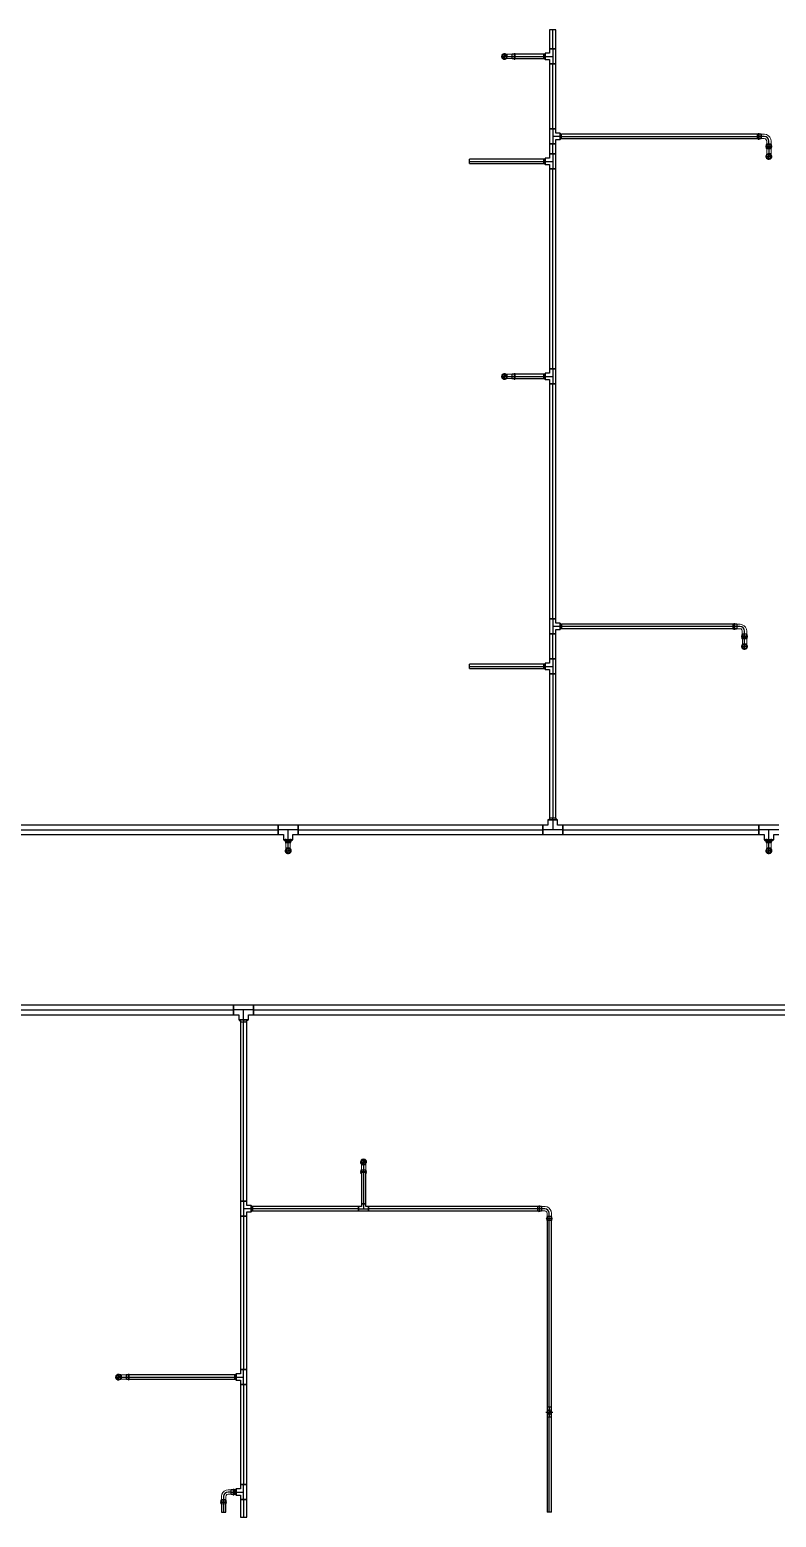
# Model space of a CAD drawing. Header units: inches. Extents: x -3326 to -5, y 8 to 1238.
# Drawn here: x -2353.8 to -2129.8, y 119.8 to 566 of the extents above; entities that cross this region are included whole.
import ezdxf

# ---------------------------------------------------------------- set-up
doc = ezdxf.new("R2010")
doc.units = ezdxf.units.IN
doc.header["$MEASUREMENT"] = 0
doc.layers.add('P-PIPE', color=3, linetype='Continuous', lineweight=9)
doc.layers.add('X - REF - FP', color=7, linetype='Continuous', true_color=0xb90000)

# ---------------------------------------------------------------- blocks, each defined once
blk = doc.blocks.new('Victaulic-VicPress316-Elbow 90-45deg Style P568_P571 - Standard-V1-THIRD LEVEL')
at = {"layer": 'P-PIPE'}
for p, q in [((-3.18, 0.77), (-3.52, 0.77)), ((-3.52, 0.77), (-3.52, -0.77)), ((-3.52, -0.77), (-3.52, 0.77)), ((-2.22, 0.66), (-3.52, 0.66)), ((-3.52, -0.66), (-3.52, 0.66)), ((-3.52, 0.66), (-3.52, -0.66)), ((-3.18, -0.77), (-3.18, 0.77)), ((-3.18, 0.77), (-3.18, -0.77)), ((-2.44, 0.77), (-2.89, 0.77)), ((-2.89, -0.77), (-2.89, 0.77)), ((-2.89, 0.77), (-2.89, -0.77)), ((-1.39, 0.66), (-2.33, 0.66)), ((-2.33, 0), (-2.33, 0.66)), ((-2.33, 0.66), (-2.33, 0)), ((-2.22, -0.66), (-2.22, 0.66)), ((-2.22, 0.66), (-2.22, -0.66)), ((-0.77, 3.52), (-0.77, 3.18)), ((0.77, 3.52), (-0.77, 3.52)), ((-0.77, 3.52), (0.77, 3.52)), ((-0.77, 3.18), (0.77, 3.18)), ((0.77, 3.18), (-0.77, 3.18)), ((-0.77, 2.89), (-0.77, 2.44)), ((-0.77, 2.89), (0.77, 2.89)), ((0.77, 2.89), (-0.77, 2.89)), ((-0.66, 3.52), (-0.66, 2.22)), ((-0.66, 3.52), (0.66, 3.52)), ((0.66, 3.52), (-0.66, 3.52)), ((-0.66, 2.33), (-0.66, 1.39)), ((0, 2.33), (-0.66, 2.33)), ((-0.66, 2.33), (0, 2.33)), ((-0.66, 2.22), (0.66, 2.22)), ((0.66, 2.22), (-0.66, 2.22)), ((0, 2.33), (0.66, 2.33)), ((0.66, 2.33), (0, 2.33)), ((0, 1.39), (0, 2.33)), ((0.66, 2.22), (0.66, 3.52)), ((0.66, 1.39), (0.66, 2.33)), ((0.77, 3.18), (0.77, 3.52)), ((0.77, 2.44), (0.77, 2.89)), ((-3.52, -0.66), (-2.22, -0.66)), ((-3.52, -0.77), (-3.18, -0.77)), ((-2.89, -0.77), (-2.44, -0.77)), ((-2.33, 0), (-2.33, -0.66)), ((-2.33, -0.66), (-2.33, 0)), ((-1.39, 0), (-2.33, 0)), ((-2.33, -0.66), (-1.39, -0.66))]:
    blk.add_line(p, q, dxfattribs=at)
at = {"layer": 'P-PIPE', "flags": 128}
for points in [[(-3.18, 0.77), (-3.11, 0.89), (-2.98, 0.9), (-2.89, 0.79), (-2.89, 0.77)], [(-3.18, 0.77), (-3.18, 0.67), (-3.18, 0.42), (-3.18, 0.07), (-3.18, -0.3), (-3.18, -0.6), (-3.18, -0.75), (-3.18, -0.77)], [(-3.18, -0.77), (-3.18, -0.67), (-3.18, -0.42), (-3.18, -0.07), (-3.18, 0.3), (-3.18, 0.6), (-3.18, 0.75), (-3.18, 0.77)], [(-2.89, -0.77), (-2.89, -0.67), (-2.89, -0.42), (-2.89, -0.07), (-2.89, 0.3), (-2.89, 0.6), (-2.89, 0.75), (-2.89, 0.77)], [(-2.89, 0.77), (-2.89, 0.67), (-2.89, 0.42), (-2.89, 0.07), (-2.89, -0.3), (-2.89, -0.6), (-2.89, -0.75), (-2.89, -0.77)], [(-2.44, 0.77), (-2.24, 0.68), (-2.22, 0.66)], [(-0.66, 1.39), (-0.75, 1.04), (-1, 0.77), (-1.35, 0.66), (-1.39, 0.66)], [(-1.39, -0.66), (-0.78, -0.56), (-0.23, -0.29), (0.22, 0.13), (0.53, 0.67), (0.65, 1.27), (0.66, 1.39)], [(-0.77, 2.89), (-0.89, 2.96), (-0.9, 3.1), (-0.79, 3.18), (-0.77, 3.18)], [(0.77, 3.18), (0.67, 3.18), (0.42, 3.18), (0.07, 3.18), (-0.3, 3.18), (-0.6, 3.18), (-0.75, 3.18), (-0.77, 3.18)], [(-0.77, 3.18), (-0.67, 3.18), (-0.42, 3.18), (-0.07, 3.18), (0.3, 3.18), (0.6, 3.18), (0.75, 3.18), (0.77, 3.18)], [(-0.77, 2.89), (-0.67, 2.89), (-0.42, 2.89), (-0.07, 2.89), (0.3, 2.89), (0.6, 2.89), (0.75, 2.89), (0.77, 2.89)], [(0.77, 2.89), (0.67, 2.89), (0.42, 2.89), (0.07, 2.89), (-0.3, 2.89), (-0.6, 2.89), (-0.75, 2.89), (-0.77, 2.89)], [(-0.66, 2.22), (-0.77, 2.41), (-0.77, 2.44)], [(0.77, 2.44), (0.68, 2.24), (0.66, 2.22)], [(0.77, 3.18), (0.89, 3.11), (0.9, 2.98), (0.79, 2.89), (0.77, 2.89)], [(-2.89, -0.77), (-2.96, -0.89), (-3.1, -0.9), (-3.18, -0.79), (-3.18, -0.77)], [(-2.22, -0.66), (-2.41, -0.77), (-2.44, -0.77)]]:
    blk.add_lwpolyline(points, dxfattribs=at)
at = {"layer": 'P-PIPE'}
blk.add_arc((-1.39, 1.39), 1.39, 270, 0, dxfattribs=at)
blk = doc.blocks.new('Victaulic-VicPress316-Elbow 90-45deg Style P568_P571 - Standard-V2-THIRD LEVEL')
at = {"layer": 'P-PIPE'}
for p, q in [((-3203.05, 732.49), (-3203.05, 732.49)), ((-3203.05, 732.49), (-3203.05, 731.1)), ((-3203.81, 730.05), (-3203.81, 729.6)), ((-3203.81, 729.31), (-3203.81, 728.97)), ((-3203.7, 731.1), (-3203.7, 730.16)), ((-3203.7, 730.27), (-3203.7, 728.97)), ((-3203.05, 730.16), (-3203.7, 730.16)), ((-3203.7, 730.16), (-3203.05, 730.16)), ((-3203.05, 731.1), (-3203.05, 730.16)), ((-3203.05, 730.27), (-3203.05, 730.27)), ((-3203.05, 730.27), (-3203.05, 730.27)), ((-3202.39, 730.16), (-3203.05, 730.16)), ((-3203.05, 730.16), (-3202.39, 730.16)), ((-3203.05, 729.6), (-3203.05, 729.6)), ((-3203.05, 729.6), (-3203.05, 729.6)), ((-3203.05, 729.31), (-3203.05, 729.31)), ((-3203.05, 729.31), (-3203.05, 729.31)), ((-3203.05, 728.97), (-3203.05, 728.97)), ((-3203.05, 728.97), (-3203.05, 728.97)), ((-3203.05, 728.97), (-3203.05, 728.97)), ((-3203.05, 728.97), (-3203.05, 728.97)), ((-3202.39, 730.16), (-3202.39, 731.1)), ((-3202.39, 728.97), (-3202.39, 730.27)), ((-3202.28, 729.6), (-3202.28, 730.05)), ((-3202.28, 728.97), (-3202.28, 729.31))]:
    blk.add_line(p, q, dxfattribs=at)
at = {"layer": 'P-PIPE', "flags": 128}
for points in [[(-3203.05, 733.4), (-3203.45, 733.31), (-3203.76, 733.05), (-3203.94, 732.68), (-3203.93, 732.27), (-3203.75, 731.91), (-3203.42, 731.66), (-3203.05, 731.58)], [(-3203.05, 733.26), (-3203.41, 733.16), (-3203.69, 732.91), (-3203.81, 732.56), (-3203.75, 732.19), (-3203.52, 731.89), (-3203.18, 731.74), (-3203.05, 731.72)], [(-3203.7, 732.49), (-3203.7, 732.4), (-3203.7, 732.13), (-3203.7, 731.73), (-3203.7, 731.24), (-3203.7, 731.1)], [(-3203.05, 731.58), (-3202.65, 731.67), (-3202.33, 731.93), (-3202.15, 732.3), (-3202.16, 732.71), (-3202.35, 733.07), (-3202.67, 733.32), (-3203.05, 733.4)], [(-3203.05, 731.72), (-3202.68, 731.82), (-3202.41, 732.07), (-3202.28, 732.42), (-3202.34, 732.79), (-3202.57, 733.09), (-3202.91, 733.24), (-3203.05, 733.26)], [(-3202.39, 731.1), (-3202.39, 731.6), (-3202.39, 732.03), (-3202.39, 732.34), (-3202.39, 732.48), (-3202.39, 732.49)], [(-3203.81, 729.31), (-3203.93, 729.38), (-3203.94, 729.51), (-3203.83, 729.6), (-3203.81, 729.6)], [(-3203.81, 730.05), (-3203.72, 730.25), (-3203.7, 730.27)], [(-3203.81, 729.6), (-3203.72, 729.6), (-3203.47, 729.6), (-3203.11, 729.6), (-3203.05, 729.6)], [(-3203.05, 729.6), (-3203.41, 729.6), (-3203.69, 729.6), (-3203.81, 729.6), (-3203.81, 729.6)], [(-3203.81, 729.31), (-3203.72, 729.31), (-3203.47, 729.31), (-3203.11, 729.31), (-3203.05, 729.31)], [(-3203.05, 729.31), (-3203.41, 729.31), (-3203.69, 729.31), (-3203.81, 729.31), (-3203.81, 729.31)], [(-3202.28, 729.6), (-3202.37, 729.6), (-3202.62, 729.6), (-3202.98, 729.6), (-3203.05, 729.6)], [(-3203.05, 729.6), (-3202.68, 729.6), (-3202.41, 729.6), (-3202.28, 729.6), (-3202.28, 729.6)], [(-3202.28, 729.31), (-3202.37, 729.31), (-3202.62, 729.31), (-3202.98, 729.31), (-3203.05, 729.31)], [(-3203.05, 729.31), (-3202.68, 729.31), (-3202.41, 729.31), (-3202.28, 729.31), (-3202.28, 729.31)], [(-3202.39, 730.27), (-3202.28, 730.08), (-3202.28, 730.05)], [(-3202.28, 729.6), (-3202.16, 729.53), (-3202.15, 729.39), (-3202.26, 729.31), (-3202.28, 729.31)]]:
    blk.add_lwpolyline(points, dxfattribs=at)
at = {"layer": 'P-PIPE'}
for radius, start, end in [(0.767, 90, 270), (0.767, 90, 270), (0.767, 90, 270), (0.658, 90, 270), (0.658, 90, 270), (0.658, 90, 180), (0.658, 180, 270), (0.766, 270, 90), (0.766, 270, 90), (0.766, 270, 90), (0.658, 270, 90), (0.657, 270, 90), (0.658, 0, 90), (0.658, 270, 0)]:
    blk.add_arc((-3203.05, 732.49), radius, start, end, dxfattribs=at)
blk = doc.blocks.new('Victaulic-VicPress316-Elbow 90-45deg Style P568_P571 - Standard-523083-THIRD LEVEL')
at = {"layer": 'P-PIPE'}
for p, q in [((-3178.39, 1232.42), (-3178.39, 1231.96)), ((-3178.39, 1231.67), (-3178.39, 1231.33)), ((-3178.28, 1233.46), (-3178.28, 1232.52)), ((-3178.28, 1232.63), (-3178.28, 1231.33)), ((-3178.28, 1232.52), (-3177.63, 1232.52)), ((-3177.63, 1232.52), (-3178.28, 1232.52)), ((-3177.63, 1234.85), (-3177.63, 1234.85)), ((-3177.63, 1233.46), (-3177.63, 1234.85)), ((-3177.63, 1233.46), (-3177.63, 1232.52)), ((-3177.63, 1232.63), (-3177.63, 1232.63)), ((-3177.63, 1232.63), (-3177.63, 1232.63)), ((-3177.63, 1232.52), (-3176.97, 1232.52)), ((-3176.97, 1232.52), (-3177.63, 1232.52)), ((-3177.63, 1231.96), (-3177.63, 1231.96)), ((-3177.63, 1231.96), (-3177.63, 1231.96)), ((-3177.63, 1231.67), (-3177.63, 1231.67)), ((-3177.63, 1231.67), (-3177.63, 1231.67)), ((-3176.97, 1232.52), (-3176.97, 1233.46)), ((-3176.97, 1231.33), (-3176.97, 1232.63)), ((-3176.86, 1231.96), (-3176.86, 1232.42)), ((-3176.86, 1231.33), (-3176.86, 1231.67)), ((-3177.63, 1231.33), (-3177.63, 1231.33)), ((-3177.63, 1231.33), (-3177.63, 1231.33)), ((-3177.63, 1231.33), (-3177.63, 1231.33)), ((-3177.63, 1231.33), (-3177.63, 1231.33))]:
    blk.add_line(p, q, dxfattribs=at)
at = {"layer": 'P-PIPE', "flags": 128}
for points in [[(-3177.63, 1235.77), (-3178.02, 1235.67), (-3178.34, 1235.42), (-3178.52, 1235.05), (-3178.51, 1234.64), (-3178.32, 1234.27), (-3178, 1234.02), (-3177.63, 1233.94)], [(-3178.39, 1231.67), (-3178.51, 1231.74), (-3178.52, 1231.88), (-3178.41, 1231.96), (-3178.39, 1231.96)], [(-3177.63, 1235.62), (-3177.99, 1235.53), (-3178.27, 1235.28), (-3178.39, 1234.92), (-3178.33, 1234.55), (-3178.1, 1234.25), (-3177.76, 1234.1), (-3177.63, 1234.09)], [(-3178.39, 1232.42), (-3178.3, 1232.62), (-3178.28, 1232.63)], [(-3178.39, 1231.96), (-3178.3, 1231.96), (-3178.05, 1231.96), (-3177.69, 1231.96), (-3177.63, 1231.96)], [(-3177.63, 1231.96), (-3177.99, 1231.96), (-3178.27, 1231.96), (-3178.39, 1231.96), (-3178.39, 1231.96)], [(-3178.39, 1231.67), (-3178.3, 1231.67), (-3178.05, 1231.67), (-3177.69, 1231.67), (-3177.63, 1231.67)], [(-3177.63, 1231.67), (-3177.99, 1231.67), (-3178.27, 1231.67), (-3178.39, 1231.67), (-3178.39, 1231.67)], [(-3178.28, 1234.85), (-3178.28, 1234.76), (-3178.28, 1234.5), (-3178.28, 1234.09), (-3178.28, 1233.61), (-3178.28, 1233.46)], [(-3177.63, 1233.94), (-3177.23, 1234.04), (-3176.91, 1234.29), (-3176.73, 1234.66), (-3176.74, 1235.07), (-3176.93, 1235.44), (-3177.25, 1235.69), (-3177.63, 1235.77)], [(-3177.63, 1234.09), (-3177.26, 1234.18), (-3176.98, 1234.43), (-3176.86, 1234.79), (-3176.92, 1235.16), (-3177.15, 1235.46), (-3177.49, 1235.61), (-3177.63, 1235.62)], [(-3176.86, 1231.96), (-3176.95, 1231.96), (-3177.2, 1231.96), (-3177.56, 1231.96), (-3177.63, 1231.96)], [(-3177.63, 1231.96), (-3177.26, 1231.96), (-3176.98, 1231.96), (-3176.86, 1231.96), (-3176.86, 1231.96)], [(-3176.86, 1231.67), (-3176.95, 1231.67), (-3177.2, 1231.67), (-3177.56, 1231.67), (-3177.63, 1231.67)], [(-3177.63, 1231.67), (-3177.26, 1231.67), (-3176.98, 1231.67), (-3176.86, 1231.67), (-3176.86, 1231.67)], [(-3176.97, 1233.46), (-3176.97, 1233.96), (-3176.97, 1234.39), (-3176.97, 1234.7), (-3176.97, 1234.85), (-3176.97, 1234.85)], [(-3176.97, 1232.63), (-3176.86, 1232.44), (-3176.86, 1232.42)], [(-3176.86, 1231.96), (-3176.74, 1231.9), (-3176.73, 1231.76), (-3176.84, 1231.67), (-3176.86, 1231.67)]]:
    blk.add_lwpolyline(points, dxfattribs=at)
at = {"layer": 'P-PIPE'}
for radius, start, end in [(0.766, 90, 270), (0.766, 90, 270), (0.766, 90, 270), (0.658, 90, 270), (0.657, 90, 270), (0.658, 90, 180), (0.658, 180, 270), (0.767, 270, 90), (0.767, 270, 90), (0.767, 270, 90), (0.658, 270, 90), (0.658, 270, 90), (0.658, 0, 90), (0.658, 270, 0)]:
    blk.add_arc((-3177.63, 1234.85), radius, start, end, dxfattribs=at)

msp = doc.modelspace()

# ---------------------------------------------------------------- linework, layer by layer
at = {"layer": 'X - REF - FP'}
for p, q in [((-2197.81, 566), (-2197.81, 560.25)), ((-2195.91, 566), (-2197.81, 566)), ((-2196.86, 560.25), (-2196.86, 566)), ((-2196.86, 560.25), (-2196.86, 566)), ((-2195.91, 560.25), (-2195.91, 566)), ((-2212.31, 558), (-2210.31, 558)), ((-2211.31, 557), (-2211.31, 559)), ((-2211.31, 558), (-2209.91, 558)), ((-2209.91, 558), (-2208.98, 558)), ((-2209.91, 558), (-2207.79, 558)), ((-2199.51, 558.66), (-2208.98, 558.66)), ((-2208.98, 557.35), (-2208.98, 558.66)), ((-2208.98, 558), (-2199.51, 558)), ((-2208.98, 558), (-2199.51, 558)), ((-2199.1, 558.82), (-2199.51, 558.57)), ((-2199.51, 557.35), (-2199.51, 558.66)), ((-2199.1, 558), (-2199.51, 558)), ((-2197.81, 558.96), (-2199.1, 558.96)), ((-2199.1, 558.96), (-2199.1, 557.05)), ((-2199.1, 557.05), (-2199.1, 558.96)), ((-2199.1, 558), (-2196.86, 558)), ((-2195.91, 560.25), (-2197.81, 560.25)), ((-2197.81, 560.25), (-2197.81, 558.96)), ((-2197.81, 560.25), (-2195.91, 560.25)), ((-2195.91, 560.25), (-2197.81, 560.25)), ((-2196.86, 560.25), (-2196.86, 555.76)), ((-2195.91, 555.76), (-2195.91, 560.25)), ((-2208.98, 557.35), (-2199.51, 557.35)), ((-2199.51, 557.44), (-2199.1, 557.19)), ((-2199.1, 557.05), (-2197.81, 557.05)), ((-2197.81, 557.05), (-2197.81, 555.76)), ((-2197.81, 555.76), (-2195.91, 555.76)), ((-2195.91, 555.76), (-2197.81, 555.76)), ((-2197.81, 555.76), (-2197.81, 536.25)), ((-2195.91, 555.76), (-2197.81, 555.76)), ((-2196.86, 536.25), (-2196.86, 555.76)), ((-2196.86, 536.25), (-2196.86, 555.76)), ((-2195.91, 536.25), (-2195.91, 555.76)), ((-2197.81, 536.25), (-2197.81, 531.76)), ((-2195.91, 536.25), (-2197.81, 536.25)), ((-2197.81, 536.25), (-2195.91, 536.25)), ((-2195.91, 536.25), (-2197.81, 536.25)), ((-2196.86, 536.25), (-2196.86, 531.76)), ((-2195.91, 534.96), (-2195.91, 536.25)), ((-2195.91, 531.76), (-2197.81, 531.76)), ((-2197.81, 531.76), (-2195.91, 531.76)), ((-2197.81, 531.76), (-2197.81, 528.75)), ((-2195.91, 531.76), (-2197.81, 531.76)), ((-2194.61, 534), (-2196.86, 534)), ((-2196.86, 528.75), (-2196.86, 531.76)), ((-2196.86, 528.75), (-2196.86, 531.76)), ((-2194.61, 534.96), (-2195.91, 534.96)), ((-2195.91, 531.76), (-2195.91, 533.05)), ((-2195.91, 533.05), (-2194.61, 533.05)), ((-2195.91, 528.75), (-2195.91, 531.76)), ((-2194.61, 534.96), (-2194.61, 533.05)), ((-2194.61, 533.05), (-2194.61, 534.96)), ((-2194.21, 534.57), (-2194.61, 534.82)), ((-2194.61, 534), (-2194.21, 534)), ((-2194.61, 533.19), (-2194.21, 533.44)), ((-2134.33, 534.66), (-2194.21, 534.66)), ((-2194.21, 533.35), (-2194.21, 534.66)), ((-2194.21, 534), (-2134.33, 534)), ((-2194.21, 534), (-2134.33, 534)), ((-2194.21, 533.35), (-2134.33, 533.35)), ((-2133.39, 534), (-2135.52, 534)), ((-2134.33, 533.35), (-2134.33, 534.66)), ((-2133.39, 534), (-2134.33, 534)), ((-2132.66, 531.67), (-2132.66, 530.33)), ((-2132.66, 531.67), (-2131.34, 531.67)), ((-2132, 531.67), (-2132, 532.61)), ((-2132, 531.67), (-2132, 530.33)), ((-2132, 531.67), (-2132, 530.33)), ((-2131.34, 530.33), (-2131.34, 531.67)), ((-2199.51, 527.16), (-2221.81, 527.16)), ((-2221.81, 525.85), (-2221.81, 527.16)), ((-2199.1, 527.32), (-2199.51, 527.07)), ((-2199.51, 525.85), (-2199.51, 527.16)), ((-2197.81, 527.46), (-2199.1, 527.46)), ((-2199.1, 527.46), (-2199.1, 525.55)), ((-2199.1, 525.55), (-2199.1, 527.46)), ((-2197.81, 528.75), (-2197.81, 527.46)), ((-2197.81, 528.75), (-2195.91, 528.75)), ((-2195.91, 528.75), (-2197.81, 528.75)), ((-2195.91, 528.75), (-2197.81, 528.75)), ((-2196.86, 528.75), (-2196.86, 524.26)), ((-2195.91, 524.26), (-2195.91, 528.75)), ((-2133, 528), (-2131, 528)), ((-2132.66, 530.33), (-2131.34, 530.33)), ((-2132, 530.33), (-2132, 529.4)), ((-2132, 529.4), (-2132, 528)), ((-2132, 527), (-2132, 529)), ((-2221.81, 526.5), (-2199.51, 526.5)), ((-2221.81, 526.5), (-2199.51, 526.5)), ((-2221.81, 525.85), (-2199.51, 525.85)), ((-2199.1, 526.5), (-2199.51, 526.5)), ((-2199.51, 525.94), (-2199.1, 525.69)), ((-2199.1, 526.5), (-2196.86, 526.5)), ((-2199.1, 525.55), (-2197.81, 525.55)), ((-2197.81, 525.55), (-2197.81, 524.26)), ((-2197.81, 524.26), (-2195.91, 524.26)), ((-2195.91, 524.26), (-2197.81, 524.26)), ((-2197.81, 524.26), (-2197.81, 464.25)), ((-2195.91, 524.26), (-2197.81, 524.26)), ((-2196.86, 464.25), (-2196.86, 524.26)), ((-2196.86, 464.25), (-2196.86, 524.26)), ((-2195.91, 464.25), (-2195.91, 524.26)), ((-2197.81, 464.25), (-2197.81, 462.96)), ((-2197.81, 464.25), (-2195.91, 464.25)), ((-2195.91, 464.25), (-2197.81, 464.25)), ((-2195.91, 464.25), (-2197.81, 464.25)), ((-2196.86, 464.25), (-2196.86, 459.76)), ((-2195.91, 459.76), (-2195.91, 464.25)), ((-2212.31, 462), (-2210.31, 462)), ((-2211.31, 461), (-2211.31, 463)), ((-2211.31, 462), (-2209.91, 462)), ((-2209.91, 462), (-2208.98, 462)), ((-2209.91, 462), (-2207.79, 462)), ((-2199.51, 462.66), (-2208.98, 462.66)), ((-2208.98, 461.35), (-2208.98, 462.66)), ((-2208.98, 462), (-2199.51, 462)), ((-2208.98, 462), (-2199.51, 462)), ((-2208.98, 461.35), (-2199.51, 461.35)), ((-2199.1, 462.82), (-2199.51, 462.57)), ((-2199.51, 461.35), (-2199.51, 462.66)), ((-2199.1, 462), (-2199.51, 462)), ((-2199.51, 461.44), (-2199.1, 461.19)), ((-2197.81, 462.96), (-2199.1, 462.96)), ((-2199.1, 462.96), (-2199.1, 461.05)), ((-2199.1, 461.05), (-2199.1, 462.96)), ((-2199.1, 462), (-2196.86, 462)), ((-2199.1, 461.05), (-2197.81, 461.05)), ((-2197.81, 461.05), (-2197.81, 459.76)), ((-2197.81, 459.76), (-2195.91, 459.76)), ((-2195.91, 459.76), (-2197.81, 459.76)), ((-2197.81, 459.76), (-2197.81, 389.25)), ((-2195.91, 459.76), (-2197.81, 459.76)), ((-2196.86, 389.25), (-2196.86, 459.76)), ((-2196.86, 389.25), (-2196.86, 459.76)), ((-2195.91, 389.25), (-2195.91, 459.76)), ((-2197.81, 389.25), (-2197.81, 384.76)), ((-2195.91, 389.25), (-2197.81, 389.25)), ((-2197.81, 389.25), (-2195.91, 389.25)), ((-2195.91, 389.25), (-2197.81, 389.25)), ((-2196.86, 389.25), (-2196.86, 384.76)), ((-2195.91, 387.96), (-2195.91, 389.25)), ((-2195.91, 384.76), (-2197.81, 384.76)), ((-2197.81, 384.76), (-2195.91, 384.76)), ((-2197.81, 384.76), (-2197.81, 377.25)), ((-2195.91, 384.76), (-2197.81, 384.76)), ((-2194.61, 387), (-2196.86, 387)), ((-2196.86, 377.25), (-2196.86, 384.76)), ((-2196.86, 377.25), (-2196.86, 384.76)), ((-2194.61, 387.96), (-2195.91, 387.96)), ((-2195.91, 384.76), (-2195.91, 386.05)), ((-2195.91, 386.05), (-2194.61, 386.05)), ((-2195.91, 377.25), (-2195.91, 384.76)), ((-2194.61, 387.96), (-2194.61, 386.05)), ((-2194.61, 386.05), (-2194.61, 387.96)), ((-2194.21, 387.57), (-2194.61, 387.82)), ((-2194.61, 387), (-2194.21, 387)), ((-2194.61, 386.19), (-2194.21, 386.44)), ((-2141.64, 387.66), (-2194.21, 387.66)), ((-2194.21, 387.66), (-2194.21, 386.35)), ((-2141.64, 387), (-2194.21, 387)), ((-2141.64, 387), (-2194.21, 387)), ((-2194.21, 386.35), (-2141.64, 386.35)), ((-2140.7, 387), (-2142.83, 387)), ((-2141.64, 387.66), (-2141.64, 386.35)), ((-2140.7, 387), (-2141.64, 387)), ((-2139.96, 384.67), (-2139.96, 383.33)), ((-2138.65, 384.67), (-2139.96, 384.67)), ((-2139.31, 384.67), (-2139.31, 385.61)), ((-2139.31, 383.33), (-2139.31, 384.67)), ((-2139.31, 383.33), (-2139.31, 384.67)), ((-2139.31, 382.4), (-2139.31, 384.52)), ((-2138.65, 383.33), (-2138.65, 384.67)), ((-2140.31, 381), (-2138.31, 381)), ((-2138.65, 383.33), (-2139.96, 383.33)), ((-2139.31, 382.4), (-2139.31, 383.33)), ((-2139.31, 381), (-2139.31, 382.4)), ((-2139.31, 380), (-2139.31, 382)), ((-2199.51, 375.66), (-2221.81, 375.66)), ((-2221.81, 374.35), (-2221.81, 375.66)), ((-2221.81, 375), (-2199.51, 375)), ((-2221.81, 375), (-2199.51, 375)), ((-2199.1, 375.82), (-2199.51, 375.57)), ((-2199.51, 374.35), (-2199.51, 375.66)), ((-2199.1, 375), (-2199.51, 375)), ((-2197.81, 375.96), (-2199.1, 375.96)), ((-2199.1, 375.96), (-2199.1, 374.05)), ((-2199.1, 374.05), (-2199.1, 375.96)), ((-2199.1, 375), (-2196.86, 375)), ((-2197.81, 377.25), (-2197.81, 375.96)), ((-2197.81, 377.25), (-2195.91, 377.25)), ((-2195.91, 377.25), (-2197.81, 377.25)), ((-2195.91, 377.25), (-2197.81, 377.25)), ((-2196.86, 377.25), (-2196.86, 372.76)), ((-2195.91, 372.76), (-2195.91, 377.25)), ((-2221.81, 374.35), (-2199.51, 374.35)), ((-2199.51, 374.44), (-2199.1, 374.19)), ((-2199.1, 374.05), (-2197.81, 374.05)), ((-2197.81, 374.05), (-2197.81, 372.76)), ((-2197.81, 372.76), (-2195.91, 372.76)), ((-2195.91, 372.76), (-2197.81, 372.76)), ((-2197.81, 372.76), (-2197.81, 329.65)), ((-2197.81, 372.76), (-2195.91, 372.76)), ((-2196.86, 372.76), (-2196.86, 329.65)), ((-2196.86, 372.76), (-2196.86, 329.65)), ((-2195.91, 329.65), (-2195.91, 372.76)), ((-2279.24, 327.44), (-2419.51, 327.44)), ((-2419.51, 326), (-2279.24, 326)), ((-2419.51, 326), (-2279.24, 326)), ((-2273.26, 327.44), (-2279.24, 327.44)), ((-2279.24, 324.56), (-2279.24, 327.44)), ((-2279.24, 327.44), (-2279.24, 324.56)), ((-2279.24, 324.56), (-2279.24, 327.44)), ((-2273.26, 326), (-2279.24, 326)), ((-2276.25, 323.01), (-2276.25, 326)), ((-2199.85, 327.44), (-2273.26, 327.44)), ((-2273.26, 324.56), (-2273.26, 327.44)), ((-2273.26, 324.56), (-2273.26, 327.44)), ((-2273.26, 327.44), (-2273.26, 324.56)), ((-2273.26, 326), (-2199.85, 326)), ((-2273.26, 326), (-2199.85, 326)), ((-2198.29, 327.44), (-2199.85, 327.44)), ((-2199.85, 327.44), (-2199.85, 324.56)), ((-2199.85, 324.56), (-2199.85, 327.44)), ((-2199.85, 324.56), (-2199.85, 327.44)), ((-2193.86, 326), (-2199.85, 326)), ((-2198.29, 328.99), (-2198.29, 327.44)), ((-2195.42, 328.99), (-2198.29, 328.99)), ((-2198.29, 328.99), (-2195.42, 328.99)), ((-2197.67, 329.65), (-2198.17, 328.99)), ((-2197.81, 329.65), (-2195.91, 329.65)), ((-2196.86, 328.99), (-2196.86, 329.65)), ((-2196.86, 328.99), (-2196.86, 326)), ((-2195.54, 328.99), (-2196.04, 329.65)), ((-2195.42, 327.44), (-2195.42, 328.99)), ((-2193.86, 327.44), (-2195.42, 327.44)), ((-2193.86, 327.44), (-2193.86, 324.56)), ((-2193.86, 324.56), (-2193.86, 327.44)), ((-2134.99, 327.44), (-2193.86, 327.44)), ((-2193.86, 324.56), (-2193.86, 327.44)), ((-2193.86, 326), (-2134.99, 326)), ((-2193.86, 326), (-2134.99, 326)), ((-2129.01, 327.44), (-2134.99, 327.44)), ((-2134.99, 324.56), (-2134.99, 327.44)), ((-2134.99, 327.44), (-2134.99, 324.56)), ((-2134.99, 324.56), (-2134.99, 327.44)), ((-2129.01, 326), (-2134.99, 326)), ((-2132, 323.01), (-2132, 326)), ((-2419.51, 324.56), (-2279.24, 324.56)), ((-2279.24, 324.56), (-2277.69, 324.56)), ((-2277.69, 324.56), (-2277.69, 323.01)), ((-2274.81, 323.01), (-2277.69, 323.01)), ((-2277.69, 323.01), (-2274.81, 323.01)), ((-2277.56, 323.01), (-2276.81, 322.35)), ((-2276.91, 322.35), (-2276.91, 322.07)), ((-2275.59, 322.35), (-2276.91, 322.35)), ((-2275.59, 322.07), (-2276.91, 322.07)), ((-2276.25, 321.14), (-2276.25, 323.26)), ((-2276.25, 323.01), (-2276.25, 322.35)), ((-2276.25, 322.07), (-2276.25, 322.35)), ((-2276.25, 322.07), (-2276.25, 322.35)), ((-2276.25, 321.14), (-2276.25, 322.07)), ((-2275.69, 322.35), (-2274.94, 323.01)), ((-2275.59, 322.07), (-2275.59, 322.35)), ((-2274.81, 324.56), (-2273.26, 324.56)), ((-2274.81, 323.01), (-2274.81, 324.56)), ((-2273.26, 324.56), (-2199.85, 324.56)), ((-2199.85, 324.56), (-2193.86, 324.56)), ((-2193.86, 324.56), (-2134.99, 324.56)), ((-2134.99, 324.56), (-2133.44, 324.56)), ((-2133.44, 324.56), (-2133.44, 323.01)), ((-2130.56, 323.01), (-2133.44, 323.01)), ((-2133.44, 323.01), (-2130.56, 323.01)), ((-2133.31, 323.01), (-2132.56, 322.35)), ((-2132.66, 322.35), (-2132.66, 322.07)), ((-2131.34, 322.35), (-2132.66, 322.35)), ((-2131.34, 322.07), (-2132.66, 322.07)), ((-2132, 321.14), (-2132, 323.26)), ((-2132, 323.01), (-2132, 322.35)), ((-2132, 322.07), (-2132, 322.35)), ((-2132, 322.07), (-2132, 322.35)), ((-2132, 321.14), (-2132, 322.07)), ((-2131.44, 322.35), (-2130.69, 323.01)), ((-2131.34, 322.07), (-2131.34, 322.35)), ((-2130.56, 324.56), (-2129.01, 324.56)), ((-2130.56, 323.01), (-2130.56, 324.56)), ((-2277.25, 319.74), (-2275.25, 319.74)), ((-2276.25, 319.74), (-2276.25, 321.14)), ((-2276.25, 318.74), (-2276.25, 320.74)), ((-2133, 319.74), (-2131, 319.74)), ((-2132, 319.74), (-2132, 321.14)), ((-2132, 318.74), (-2132, 320.74)), ((-2292.62, 273.44), (-2418.52, 273.44)), ((-2286.63, 273.44), (-2292.62, 273.44)), ((-2292.62, 270.56), (-2292.62, 273.44)), ((-2292.62, 273.44), (-2292.62, 270.56)), ((-2292.62, 270.56), (-2292.62, 273.44)), ((-2286.63, 270.56), (-2286.63, 273.44)), ((-2286.63, 273.44), (-2286.63, 270.56)), ((-1971.62, 273.44), (-2286.63, 273.44)), ((-2286.63, 270.56), (-2286.63, 273.44)), ((-2418.52, 272), (-2292.62, 272)), ((-2418.52, 272), (-2292.62, 272)), ((-2418.52, 270.56), (-2292.62, 270.56)), ((-2286.63, 272), (-2292.62, 272)), ((-2292.62, 270.56), (-2291.06, 270.56)), ((-2291.06, 270.56), (-2291.06, 269.01)), ((-2288.19, 269.01), (-2291.06, 269.01)), ((-2291.06, 269.01), (-2288.19, 269.01)), ((-2290.94, 269.01), (-2290.44, 268.35)), ((-2290.57, 268.35), (-2290.57, 214.61)), ((-2288.68, 268.35), (-2290.57, 268.35)), ((-2289.63, 269.01), (-2289.63, 272)), ((-2289.63, 269.01), (-2289.63, 268.35)), ((-2289.63, 214.61), (-2289.63, 268.35)), ((-2289.63, 214.61), (-2289.63, 268.35)), ((-2288.81, 268.35), (-2288.31, 269.01)), ((-2288.68, 214.61), (-2288.68, 268.35)), ((-2288.19, 270.56), (-2286.63, 270.56)), ((-2288.19, 269.01), (-2288.19, 270.56)), ((-2286.63, 272), (-1971.62, 272)), ((-2286.63, 272), (-1971.62, 272)), ((-2286.63, 270.56), (-1971.62, 270.56)), ((-2254.62, 226.36), (-2252.62, 226.36)), ((-2254.28, 224.03), (-2254.28, 213.86)), ((-2254.28, 224.03), (-2252.97, 224.03)), ((-2253.62, 225.36), (-2253.62, 227.36)), ((-2253.62, 226.36), (-2253.62, 224.97)), ((-2253.62, 224.97), (-2253.62, 224.03)), ((-2253.62, 224.97), (-2253.62, 222.84)), ((-2253.62, 224.03), (-2253.62, 213.86)), ((-2253.62, 224.03), (-2253.62, 213.86)), ((-2252.97, 213.86), (-2252.97, 224.03)), ((-2290.58, 214.61), (-2290.58, 210.12)), ((-2288.67, 214.61), (-2290.58, 214.61)), ((-2290.58, 214.61), (-2288.67, 214.61)), ((-2288.68, 214.61), (-2290.57, 214.61)), ((-2289.63, 214.61), (-2289.63, 210.12)), ((-2288.67, 213.32), (-2288.67, 214.61)), ((-2288.67, 210.12), (-2290.58, 210.12)), ((-2290.58, 210.12), (-2288.67, 210.12)), ((-2290.57, 210.12), (-2290.57, 164.11)), ((-2290.57, 210.12), (-2288.68, 210.12)), ((-2287.38, 212.36), (-2289.63, 212.36)), ((-2289.63, 210.12), (-2289.63, 164.11)), ((-2289.63, 210.12), (-2289.63, 164.11)), ((-2287.38, 213.32), (-2288.67, 213.32)), ((-2288.67, 210.12), (-2288.67, 211.41)), ((-2288.67, 211.41), (-2287.38, 211.41)), ((-2288.68, 164.11), (-2288.68, 210.12)), ((-2287.38, 213.32), (-2287.38, 211.41)), ((-2287.38, 211.41), (-2287.38, 213.32)), ((-2286.97, 212.93), (-2287.38, 213.18)), ((-2287.38, 212.36), (-2286.97, 212.36)), ((-2287.38, 211.55), (-2286.97, 211.8)), ((-2255.12, 213.02), (-2286.97, 213.02)), ((-2286.97, 213.02), (-2286.97, 211.71)), ((-2255.12, 212.36), (-2286.97, 212.36)), ((-2255.12, 212.36), (-2286.97, 212.36)), ((-2286.97, 211.71), (-2255.12, 211.71)), ((-2255.12, 213.02), (-2255.12, 211.71)), ((-2254.28, 213.02), (-2255.12, 213.02)), ((-2255.12, 213.02), (-2255.12, 211.71)), ((-2255.12, 211.71), (-2255.12, 213.02)), ((-2255.12, 212.36), (-2252.13, 212.36)), ((-2255.12, 211.71), (-2252.13, 211.71)), ((-2254.28, 213.86), (-2252.97, 213.86)), ((-2254.28, 213.86), (-2254.28, 213.02)), ((-2254.28, 213.86), (-2252.97, 213.86)), ((-2252.97, 213.86), (-2254.28, 213.86)), ((-2253.62, 213.86), (-2253.62, 212.36)), ((-2252.97, 213.02), (-2252.97, 213.86)), ((-2252.13, 213.02), (-2252.97, 213.02)), ((-2252.13, 213.02), (-2252.13, 211.71)), ((-2252.13, 211.71), (-2252.13, 213.02)), ((-2200.2, 213.02), (-2252.13, 213.02)), ((-2252.13, 213.02), (-2252.13, 211.71)), ((-2200.2, 212.36), (-2252.13, 212.36)), ((-2200.2, 212.36), (-2252.13, 212.36)), ((-2252.13, 211.71), (-2200.2, 211.71)), ((-2199.27, 212.36), (-2201.39, 212.36)), ((-2200.2, 213.02), (-2200.2, 211.71)), ((-2199.27, 212.36), (-2200.2, 212.36)), ((-2198.53, 210.03), (-2198.53, 152.86)), ((-2197.22, 210.03), (-2198.53, 210.03)), ((-2197.88, 210.03), (-2197.88, 210.97)), ((-2197.88, 152.86), (-2197.88, 210.03)), ((-2197.88, 152.86), (-2197.88, 210.03)), ((-2197.22, 152.86), (-2197.22, 210.03)), ((-2328.12, 161.86), (-2326.12, 161.86)), ((-2327.12, 160.86), (-2327.12, 162.86)), ((-2327.12, 161.86), (-2325.73, 161.86)), ((-2325.73, 161.86), (-2324.8, 161.86)), ((-2325.73, 161.86), (-2323.6, 161.86)), ((-2292.28, 162.52), (-2324.8, 162.52)), ((-2324.8, 161.21), (-2324.8, 162.52)), ((-2324.8, 161.86), (-2292.28, 161.86)), ((-2324.8, 161.86), (-2292.28, 161.86)), ((-2324.8, 161.21), (-2292.28, 161.21)), ((-2291.87, 162.68), (-2292.28, 162.43)), ((-2292.28, 161.21), (-2292.28, 162.52)), ((-2291.87, 161.86), (-2292.28, 161.86)), ((-2292.28, 161.3), (-2291.87, 161.05)), ((-2290.58, 162.82), (-2291.87, 162.82)), ((-2291.87, 160.91), (-2291.87, 162.82)), ((-2291.87, 162.82), (-2291.87, 160.91)), ((-2291.87, 161.86), (-2289.63, 161.86)), ((-2291.87, 160.91), (-2290.58, 160.91)), ((-2290.58, 164.11), (-2290.58, 162.82)), ((-2290.58, 164.11), (-2288.67, 164.11)), ((-2288.67, 164.11), (-2290.58, 164.11)), ((-2290.58, 160.91), (-2290.58, 159.62)), ((-2290.57, 164.11), (-2288.68, 164.11)), ((-2289.63, 159.62), (-2289.63, 164.11)), ((-2288.67, 159.62), (-2288.67, 164.11)), ((-2290.58, 159.62), (-2288.67, 159.62)), ((-2288.67, 159.62), (-2290.58, 159.62)), ((-2290.57, 159.62), (-2290.57, 129.61)), ((-2290.57, 159.62), (-2288.68, 159.62)), ((-2289.63, 159.62), (-2289.63, 129.61)), ((-2289.63, 159.62), (-2289.63, 129.61)), ((-2288.68, 129.61), (-2288.68, 159.62)), ((-2197.22, 152.86), (-2198.53, 152.86)), ((-2198.53, 152.86), (-2198.53, 149.87)), ((-2197.88, 152.86), (-2197.88, 149.87)), ((-2197.88, 150.36), (-2197.88, 152.36)), ((-2197.22, 149.87), (-2197.22, 152.86)), ((-2198.88, 151.36), (-2196.87, 151.36)), ((-2198.53, 149.87), (-2198.53, 121.36)), ((-2197.22, 149.87), (-2198.53, 149.87)), ((-2197.88, 121.36), (-2197.88, 149.87)), ((-2197.88, 121.36), (-2197.88, 149.87)), ((-2197.22, 121.36), (-2197.22, 149.87)), ((-2290.58, 129.61), (-2290.58, 128.32)), ((-2290.58, 129.61), (-2288.67, 129.61)), ((-2288.67, 129.61), (-2290.58, 129.61)), ((-2290.57, 129.61), (-2288.68, 129.61)), ((-2289.63, 125.12), (-2289.63, 129.61)), ((-2288.67, 125.12), (-2288.67, 129.61)), ((-2296.28, 125.03), (-2296.28, 121.36)), ((-2296.28, 125.03), (-2294.97, 125.03)), ((-2295.63, 125.97), (-2295.63, 125.03)), ((-2295.63, 125.03), (-2295.63, 121.36)), ((-2295.63, 125.03), (-2295.63, 121.36)), ((-2295.63, 125.97), (-2295.63, 123.84)), ((-2294.97, 121.36), (-2294.97, 125.03)), ((-2293.3, 127.36), (-2294.23, 127.36)), ((-2292.28, 128.02), (-2293.3, 128.02)), ((-2293.3, 126.71), (-2293.3, 128.02)), ((-2293.3, 127.36), (-2292.28, 127.36)), ((-2293.3, 127.36), (-2292.28, 127.36)), ((-2293.3, 126.71), (-2292.28, 126.71)), ((-2291.87, 128.18), (-2292.28, 127.93)), ((-2292.28, 126.71), (-2292.28, 128.02)), ((-2291.87, 127.36), (-2292.28, 127.36)), ((-2292.28, 126.8), (-2291.87, 126.55)), ((-2290.58, 128.32), (-2291.87, 128.32)), ((-2291.87, 126.41), (-2291.87, 128.32)), ((-2291.87, 128.32), (-2291.87, 126.41)), ((-2291.87, 127.36), (-2289.63, 127.36)), ((-2291.87, 126.41), (-2290.58, 126.41)), ((-2290.58, 126.41), (-2290.58, 125.12)), ((-2290.58, 125.12), (-2288.67, 125.12)), ((-2288.67, 125.12), (-2290.58, 125.12)), ((-2290.57, 125.12), (-2290.57, 119.8)), ((-2290.57, 125.12), (-2288.68, 125.12)), ((-2289.63, 125.12), (-2289.63, 119.8)), ((-2289.63, 125.12), (-2289.63, 119.8)), ((-2288.68, 119.8), (-2288.68, 125.12)), ((-2296.28, 121.36), (-2294.97, 121.36)), ((-2197.22, 121.36), (-2198.53, 121.36)), ((-2290.57, 119.8), (-2288.68, 119.8))]:
    msp.add_line(p, q, dxfattribs=at)
for centre, radius, start, end in [((-2211.31, 558), 0.657, 0, 180), ((-2211.31, 558), 0.657, 180, 0), ((-2211.31, 557.68), 0.329, 90, 270), ((-2211.31, 558.33), 0.329, 270, 90), ((-2133.39, 532.61), 1.39, 0, 90), ((-2132, 528), 0.657, 0, 180), ((-2132, 528), 0.658, 180, 0), ((-2132, 527.68), 0.329, 90, 270), ((-2132, 528.33), 0.329, 270, 90), ((-2211.31, 462), 0.657, 0, 180), ((-2211.31, 462), 0.657, 180, 0), ((-2211.31, 461.68), 0.329, 90, 270), ((-2211.31, 462.33), 0.329, 270, 90), ((-2140.7, 385.61), 1.39, 0, 90), ((-2139.31, 381), 0.657, 0, 180), ((-2139.31, 381), 0.657, 180, 0), ((-2139.31, 380.68), 0.329, 90, 270), ((-2139.31, 381.33), 0.329, 270, 90), ((-2276.25, 319.74), 0.658, 0, 180), ((-2276.25, 319.74), 0.657, 180, 0), ((-2276.25, 319.41), 0.329, 90, 270), ((-2276.25, 320.07), 0.329, 270, 90), ((-2132, 319.74), 0.657, 0, 180), ((-2132, 319.74), 0.658, 180, 0), ((-2132, 319.41), 0.329, 90, 270), ((-2132, 320.07), 0.329, 270, 90), ((-2253.62, 226.36), 0.657, 0, 180), ((-2253.62, 226.36), 0.657, 180, 0), ((-2253.62, 226.04), 0.329, 90, 270), ((-2253.62, 226.69), 0.329, 270, 90), ((-2199.27, 210.97), 1.39, 0, 90), ((-2327.12, 161.86), 0.658, 0, 180), ((-2327.12, 161.86), 0.657, 180, 0), ((-2327.12, 161.54), 0.329, 90, 270), ((-2327.12, 162.19), 0.329, 270, 90), ((-2197.88, 151.36), 0.658, 0, 180), ((-2197.88, 151.36), 0.657, 90, 270), ((-2197.88, 151.69), 0.329, 270, 90), ((-2197.88, 151.36), 0.657, 270, 90), ((-2197.88, 151.36), 0.657, 180, 0), ((-2197.88, 151.04), 0.329, 90, 270), ((-2294.23, 125.97), 1.39, 90, 180)]:
    msp.add_arc(centre, radius, start, end, dxfattribs=at)

# ---------------------------------------------------------------- block references
for name, p, rotation in [('Victaulic-VicPress316-Elbow 90-45deg Style P568_P571 - Standard-V2-THIRD LEVEL', (-1478.82, 3761.05), 90), ('Victaulic-VicPress316-Elbow 90-45deg Style P568_P571 - Standard-V1-THIRD LEVEL', (-2132, 534), 90), ('Victaulic-VicPress316-Elbow 90-45deg Style P568_P571 - Standard-523083-THIRD LEVEL', (-5309.63, 1762.86), 180), ('Victaulic-VicPress316-Elbow 90-45deg Style P568_P571 - Standard-V2-THIRD LEVEL', (-1478.82, 3665.05), 90), ('Victaulic-VicPress316-Elbow 90-45deg Style P568_P571 - Standard-V1-THIRD LEVEL', (-2139.31, 387), 90), ('Victaulic-VicPress316-Elbow 90-45deg Style P568_P571 - Standard-V2-THIRD LEVEL', (-5342.35, 1113.49), 180), ('Victaulic-VicPress316-Elbow 90-45deg Style P568_P571 - Standard-V2-THIRD LEVEL', (-5479.3, 1052.23), 180), ('Victaulic-VicPress316-Elbow 90-45deg Style P568_P571 - Standard-V2-THIRD LEVEL', (-5335.05, 1052.23), 180), ('Victaulic-VicPress316-Elbow 90-45deg Style P568_P571 - Standard-V1-THIRD LEVEL', (-2197.88, 212.36), 90), ('Victaulic-VicPress316-Elbow 90-45deg Style P568_P571 - Standard-V2-THIRD LEVEL', (-1594.63, 3364.91), 90), ('Victaulic-VicPress316-Elbow 90-45deg Style P568_P571 - Standard-V1-THIRD LEVEL', (-2295.63, 127.36), 180)]:
    msp.add_blockref(name, p, dxfattribs=dict(at, rotation=rotation))
msp.add_blockref('Victaulic-VicPress316-Elbow 90-45deg Style P568_P571 - Standard-V2-THIRD LEVEL', (949.42, -506.13), dxfattribs=at)

doc.saveas('drawing.dxf')
